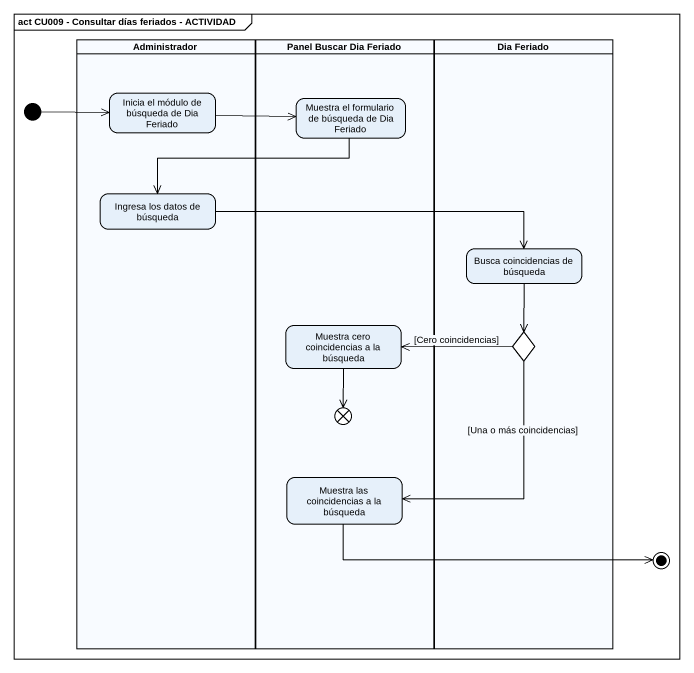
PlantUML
@startuml
mainframe act CU009 - Consultar días feriados - ACTIVIDAD
hide empty description
state Administrador <<partition>> {
  state "Inicia el módulo de búsqueda de Dia Feriado" as Inicia_el_módulo_de
  state "Ingresa los datos de búsqueda" as Ingresa_los_datos_de
}
state "Panel Buscar Dia Feriado" as Panel_Buscar_Dia_Feriado <<partition>> {
  state "Muestra el formulario de búsqueda de Dia Feriado" as Muestra_el_formulario_de
  state "Muestra cero coincidencias a la búsqueda" as Muestra_cero_coincidencias
  state flowfinal1 <<end>>
  state "Muestra las coincidencias a la búsqueda" as Muestra_las_coincidencias_a
}
state "Dia Feriado" as Dia_Feriado <<partition>> {
  state "Busca coincidencias de búsqueda" as Busca_coincidencias_de
  state choice1 <<choice>>
}
state initial1 <<start>>
state final1 <<end>>
initial1 -right-> Inicia_el_módulo_de
Inicia_el_módulo_de -right-> Muestra_el_formulario_de
Muestra_el_formulario_de -left-> Ingresa_los_datos_de
Ingresa_los_datos_de -right-> Busca_coincidencias_de
Busca_coincidencias_de --> choice1
Muestra_cero_coincidencias --> flowfinal1
choice1 -left-> Muestra_cero_coincidencias : [Cero coincidencias]
choice1 --> Muestra_las_coincidencias_a : [Una o más coincidencias]
Muestra_las_coincidencias_a -right-> final1
@enduml
